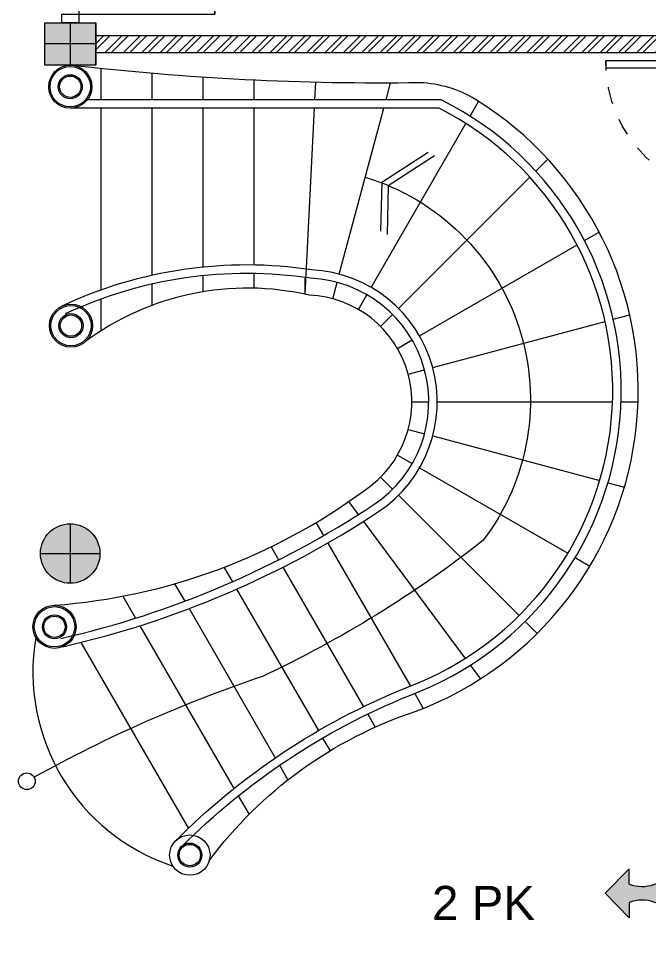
# Model space of a CAD drawing. Header units: millimetres. Extents: x -667 to -468, y -723 to -475.
# Drawn here: x -497.14 to -493.44, y -677.09 to -671.65 of the extents above; entities that cross this region are included whole.
import ezdxf

# ---------------------------------------------------------------- set-up
doc = ezdxf.new("R2010")
doc.units = ezdxf.units.MM
doc.linetypes.add('HIDDEN', pattern=[0.375, 0.25, -0.125])
doc.layers.get('0').update_dxf_attribs({"lineweight": 9})
for name, color, linetype, lineweight in [('COLUMN', 11, 'Continuous', 9), ('dinding', 36, 'Continuous', 9), ('DOOR', 6, 'Continuous', 5), ('HIDDEN', 9, 'HIDDEN', 5), ('NOTASI', 250, 'Continuous', 5)]:
    doc.layers.add(name, color=color, linetype=linetype, lineweight=lineweight)
doc.styles.get("Standard").update_dxf_attribs({"font": 'arial.ttf'})

# ---------------------------------------------------------------- blocks, each defined once
blk = doc.blocks.new('kolommm bulat')
at = {"layer": 'NOTASI'}
h = blk.add_hatch(color=256, dxfattribs=at)
h.paths.add_polyline_path([(-808.9141, -494.9305), (-808.9141, -495.1055), (-808.7391, -495.1055, 0.414214)])
h.paths.add_polyline_path([(-808.9141, -494.9305, 0.414214), (-809.0891, -495.1055), (-808.9141, -495.1055)])
h.paths.add_polyline_path([(-808.9141, -495.1055), (-809.0891, -495.1055, 0.414214), (-808.9141, -495.2805)])
h.paths.add_polyline_path([(-808.7391, -495.1055), (-808.9141, -495.1055), (-808.9141, -495.2805, 0.414214)])
for p, q in [((-808.9141, -494.9305), (-808.9141, -495.2805)), ((-809.0891, -495.1055), (-808.7391, -495.1055))]:
    blk.add_line(p, q)
blk.add_circle((-808.9141, -495.1055), 0.175)
blk = doc.blocks.new('FFFF')
at = {"layer": 'NOTASI', "ltscale": 0.01}
h = blk.add_hatch(color=256, dxfattribs=at)
h.paths.add_polyline_path([(-508.3704, -250.991), (-508.4954, -250.991), (-508.4954, -251.141), (-508.3704, -251.141)])
h.paths.add_polyline_path([(-508.3704, -251.141), (-508.4954, -251.141), (-508.4954, -251.291), (-508.3704, -251.291)])
h.paths.add_polyline_path([(-508.4954, -251.141), (-508.6204, -251.141), (-508.6204, -251.291), (-508.4954, -251.291)])
h.paths.add_polyline_path([(-508.4954, -250.991), (-508.6204, -250.991), (-508.6204, -251.141), (-508.4954, -251.141)])
at = {"ltscale": 0.01}
for p, q in [((-508.3704, -250.991), (-508.6204, -250.991)), ((-508.4954, -250.991), (-508.4954, -251.291)), ((-508.6204, -251.141), (-508.3704, -251.141))]:
    blk.add_line(p, q, dxfattribs=at)
blk.add_lwpolyline([(-508.6204, -250.991), (-508.3704, -250.991), (-508.3704, -251.291), (-508.6204, -251.291)], close=True, dxfattribs=at)
blk = doc.blocks.new('*U583')
for points in [[(81023.4, 24533.4), (81023.4, 25333.4), (81063.4, 25333.4), (81063.4, 24533.4)], [(81023.4, 24533.4), (80973.4, 24533.4), (80973.4, 24433.4), (81023.4, 24433.4)], [(81873.4, 24433.4), (81823.4, 24433.4), (81823.4, 24533.4), (81873.4, 24533.4)]]:
    blk.add_lwpolyline(points, close=True)
at = {"layer": 'HIDDEN'}
blk.add_arc((81023.4, 24533.4), 800, 0, 90, dxfattribs=at)
blk = doc.blocks.new('*U579')
for points in [[(80973.4, 24533.4), (81023.4, 24533.4), (81023.4, 24433.4), (80973.4, 24433.4)], [(81823.4, 24433.4), (81873.4, 24433.4), (81873.4, 24533.4), (81823.4, 24533.4)], [(81823.4, 24433.4), (81823.4, 23633.4), (81783.4, 23633.4), (81783.4, 24433.4)]]:
    blk.add_lwpolyline(points, close=True)
at = {"layer": 'HIDDEN'}
blk.add_arc((81823.4, 24433.4), 800, 180, 270, dxfattribs=at)
blk = doc.blocks.new('aircondensator')
at = {"linetype": 'ByBlock', "true_color": 0xff1a1a}
h = blk.add_hatch(color=1, dxfattribs=at)
h.set_gradient(color1=(190, 248, 247), one_color=1, tint=1, name='CYLINDER')
h.paths.add_polyline_path([(0, 0.4992), (-0.1437, 0.3597), (-0.0546, 0.3597, -0.365012), (-0.1437, 0.1009), (0.1437, 0.1009, -0.365012), (0.0546, 0.3597), (0.1437, 0.3597)])
at = {"linetype": 'ByBlock'}
for p, q in [((-0.1437, 0.3597), (0, 0.4992)), ((0.1437, 0.3597), (0, 0.4992)), ((-0.0546, 0.3597), (-0.1437, 0.3597)), ((0.0546, 0.3597), (0.1437, 0.3597)), ((-0.284, -0.1), (-0.284, -0.2264)), ((-0.284, -0.1632), (0.284, -0.1632)), ((-0.284, -0.2264), (0.284, -0.2264))]:
    blk.add_line(p, q, dxfattribs=at)
at = {"color": 7, "linetype": 'ByBlock', "true_color": 0xd7f8f9}
for p, q in [((-0.1341, -0.1632), (0.0109, 0)), ((-0.1047, -0.1632), (0.0413, 0.001)), ((-0.0163, -0.1632), (0.1287, 0)), ((0.0131, -0.1632), (0.1582, 0)), ((-0.284, -0.1331), (-0.1657, 0)), ((-0.284, -0.1663), (-0.1363, 0)), ((-0.284, -0.1), (-0.1958, -0.0007)), ((-0.2519, -0.1632), (-0.1068, 0)), ((-0.2224, -0.1632), (-0.0774, 0)), ((-0.193, -0.1632), (-0.0479, 0)), ((-0.1636, -0.1632), (-0.0185, 0)), ((-0.0752, -0.1632), (0.0698, -0.0001)), ((-0.0458, -0.1632), (0.0989, -0.0004)), ((0.0425, -0.1632), (0.187, -0.0007)), ((0.072, -0.1632), (0.2132, -0.0043)), ((0.1014, -0.1632), (0.2344, -0.0136)), ((0.1309, -0.1632), (0.2521, -0.0268)), ((0.1603, -0.1632), (0.2666, -0.0436)), ((0.1898, -0.1632), (0.2775, -0.0645)), ((0.2192, -0.1632), (0.2836, -0.0907)), ((0.2486, -0.1632), (0.284, -0.1234))]:
    blk.add_line(p, q, dxfattribs=at)
at = {"linetype": 'ByBlock'}
blk.add_lwpolyline([(0.1437, 0.1009), (-0.1437, 0.1009)], dxfattribs=at)
blk.add_lwpolyline([(-0.184, 0), (0.184, 0, -0.414214), (0.284, -0.1), (0.284, -0.2264)], format="xyb", dxfattribs=at)
for centre, radius, start, end in [((-0.2528, 0.2832), 0.2125, 300.9018, 21.1126), ((0.2528, 0.2832), 0.2125, 158.8874, 239.0982), ((-0.184, -0.1), 0.1, 90, 180)]:
    blk.add_arc(centre, radius, start, end, dxfattribs=at)

msp = doc.modelspace()

# ---------------------------------------------------------------- hatches: boundary and pattern name
at = {"layer": 'NOTASI'}
h = msp.add_hatch(dxfattribs=at)
h.set_pattern_fill('ANSI32', color=256, scale=0.008, style=0)
h.set_pattern_definition([(45, (150.81226, -159.11501), (-0.053881537, 0.053881537), []), (45, (150.84818, -159.11501), (-0.053881537, 0.053881537), [])])
h.paths.add_polyline_path([(-496.786, -668.9281), (-496.886, -668.9281), (-496.886, -670.7781), (-496.786, -670.7781)])
h.paths.add_polyline_path([(-492.886, -671.7531), (-496.686, -671.7531), (-496.686, -671.8531), (-492.886, -671.8531)])
h.paths.add_polyline_path([(-491.511, -671.8031, -0.072565), (-491.5037, -671.7531), (-492.786, -671.7531), (-492.786, -671.8531), (-491.5037, -671.8531, -0.072565)])
h.paths.add_polyline_path([(-491.286, -670.8531), (-491.386, -670.8531), (-491.386, -671.6354, -0.145898), (-491.286, -671.6354)])
h.paths.add_polyline_path([(-491.286, -668.9708, -0.145898), (-491.386, -668.9708), (-491.386, -669.7531), (-491.286, -669.7531)])

# ---------------------------------------------------------------- linework, layer by layer
at = {"layer": 'dinding'}
for p, q in [((-496.686, -671.7531), (-491.461, -671.7531)), ((-496.686, -671.8531), (-491.461, -671.8531)), ((-496.655, -672.1317), (-496.655, -671.9512)), ((-496.355, -672.1317), (-496.355, -671.9766)), ((-496.055, -672.1317), (-496.055, -671.9994)), ((-495.755, -672.1317), (-495.755, -672.0163)), ((-495.3967, -672.1317), (-495.3915, -672.0291)), ((-494.9785, -672.1317), (-494.9518, -672.0317)), ((-496.655, -673.2518), (-496.655, -672.1817)), ((-496.355, -673.1653), (-496.355, -672.1817)), ((-496.055, -673.117), (-496.055, -672.1817)), ((-495.755, -673.1046), (-495.755, -672.1817)), ((-495.455, -673.2772), (-495.3992, -672.1817)), ((-495.2537, -673.1586), (-494.9919, -672.1817)), ((-494.4841, -672.2281), (-494.4341, -672.1414)), ((-495.0662, -673.2363), (-494.5091, -672.2715)), ((-495.0044, -672.6175), (-494.7312, -672.4408)), ((-494.9664, -672.6359), (-494.6933, -672.4592)), ((-494.0975, -672.5522), (-494.0267, -672.4815)), ((-495.0044, -672.6175), (-495.0103, -672.9055)), ((-494.9051, -673.3599), (-494.1329, -672.5876)), ((-494.9664, -672.6359), (-494.9724, -672.9239)), ((-493.8116, -672.9609), (-493.7249, -672.9109)), ((-494.7815, -673.5209), (-493.855, -672.986)), ((-496.055, -673.2619), (-496.055, -673.1672)), ((-495.755, -673.241), (-495.755, -673.1546)), ((-496.355, -673.3421), (-496.355, -673.2166)), ((-495.455, -673.2772), (-495.455, -673.178)), ((-495.2925, -673.3035), (-495.2666, -673.2069)), ((-496.655, -673.4922), (-496.655, -673.3049)), ((-495.1412, -673.3662), (-495.0912, -673.2796)), ((-495.0112, -673.4659), (-494.9405, -673.3952)), ((-494.7038, -673.7085), (-493.6906, -673.4369)), ((-493.6422, -673.424), (-493.5456, -673.3981)), ((-494.9114, -673.5959), (-494.8248, -673.5459)), ((-494.8487, -673.7473), (-494.7521, -673.7214)), ((-494.8273, -673.9097), (-494.7273, -673.9097)), ((-494.6773, -673.9097), (-493.6466, -673.9097)), ((-493.5965, -673.9097), (-493.4965, -673.9097)), ((-494.8487, -674.0722), (-494.7521, -674.098)), ((-494.7038, -674.111), (-493.7221, -674.374)), ((-494.9114, -674.2235), (-494.8248, -674.2735)), ((-494.7815, -674.2985), (-493.9098, -674.8018)), ((-495.0112, -674.3535), (-494.9405, -674.4242)), ((-493.6738, -674.387), (-493.5772, -674.4129)), ((-494.9051, -674.4596), (-494.1965, -675.1682)), ((-495.1986, -674.4975), (-495.1419, -674.5738)), ((-495.3908, -674.6209), (-495.3465, -674.6977)), ((-495.112, -674.6141), (-494.5129, -675.4204)), ((-495.3215, -674.741), (-494.8353, -675.5831)), ((-495.6548, -674.7637), (-495.6104, -674.8405)), ((-493.8665, -674.8268), (-493.7799, -674.8768)), ((-495.9317, -674.884), (-495.8825, -674.9692)), ((-495.5854, -674.8838), (-495.1116, -675.7045)), ((-496.222, -674.9812), (-496.1629, -675.0836)), ((-495.8574, -675.0127), (-495.3765, -675.8457)), ((-496.5264, -675.054), (-496.4516, -675.1835)), ((-496.1375, -675.1275), (-495.6303, -676.0061)), ((-496.426, -675.2279), (-495.8729, -676.1859)), ((-494.1611, -675.2035), (-494.0904, -675.2743)), ((-496.7734, -675.3261), (-496.1414, -676.4208)), ((-494.483, -675.4607), (-494.4233, -675.5412)), ((-494.81, -675.6269), (-494.7594, -675.7144)), ((-495.0865, -675.7479), (-495.0421, -675.8248)), ((-495.3515, -675.889), (-495.3079, -675.9645)), ((-495.6052, -676.0496), (-495.5555, -676.1356)), ((-495.8476, -676.2297), (-495.7844, -676.3391))]:
    msp.add_line(p, q, dxfattribs=at)
for points in [[(-496.0184, -676.6111, -0.153707), (-494.8079, -675.7331, 0.62445), (-494.4525, -672.13, 0.128278), (-494.7803, -672.0317, -0.032853), (-496.836, -671.9281)], [(-496.18, -676.5286, -0.100838), (-494.8441, -675.6399, 0.656307), (-494.6548, -672.1317), (-496.7351, -672.1317)], [(-496.2204, -676.4983, -0.101321), (-494.8623, -675.5933, 0.654208), (-494.6667, -672.1817), (-496.836, -672.1817)], [(-495.1006, -672.5873, -0.522279), (-494.4086, -674.7269, -0.055928), (-495.7051, -675.5265, 0.045363), (-497.0485, -676.1199, 0.045363)], [(-496.8799, -675.3514, 0.090595), (-495.0231, -674.5564, 0.722711), (-495.4164, -673.133, 0.148646), (-496.8862, -673.347)], [(-496.891, -675.3026, 0.090591), (-495.0508, -674.5148, 0.723972), (-495.4214, -673.1829, 0.148907), (-496.865, -673.3923, 0.148907)], [(-496.9286, -675.1075, 0.14133), (-495.1062, -674.4315, 0.726986), (-495.4311, -673.2825, 0.220859), (-496.7467, -673.5556, 0.149483)]]:
    msp.add_lwpolyline(points, format="xyb", dxfattribs=at)
at = {"layer": 'dinding', "color": 0}
for centre, radius in [((-496.836, -672.0549), 0.1268), ((-496.836, -672.0549), 0.1188), ((-496.836, -672.0549), 0.0708), ((-496.836, -672.0549), 0.0628), ((-496.8316, -673.4615), 0.1268), ((-496.8316, -673.4615), 0.1188), ((-496.8316, -673.4615), 0.0708), ((-496.8316, -673.4615), 0.0628), ((-496.9286, -675.2343), 0.1268), ((-496.9286, -675.2343), 0.1188), ((-496.9286, -675.2343), 0.0708), ((-496.9286, -675.2343), 0.0628), ((-496.1326, -676.5783), 0.1188), ((-496.1326, -676.5783), 0.0708), ((-496.1326, -676.5783), 0.0628)]:
    msp.add_circle(centre, radius, dxfattribs=at)
at = {"layer": 'dinding'}
msp.add_circle((-497.0913, -676.1438), 0.0491, dxfattribs=at)
msp.add_arc((-495.8517, -675.5009), 1.2041, 170.2807, 251.5869, dxfattribs=at)
at = {"layer": 'dinding', "color": 0}
msp.add_arc((-495.9795, -676.7219), 0.3286, 136.506, 137.1356, dxfattribs=at)

# ---------------------------------------------------------------- block references
at = {"color": 1, "linetype": 'ByBlock', "true_color": 0xff1a1a, "rotation": 90}
msp.add_blockref('aircondensator', (-493.1898, -676.8031), dxfattribs=at)
at = {"layer": 'COLUMN', "rotation": 269.9999999998715}
msp.add_blockref('FFFF', (-245.695, -1180.2985), dxfattribs=at)
at = {"layer": 'COLUMN'}
msp.add_blockref('kolommm bulat', (312.0781, -179.6976), dxfattribs=at)
at = {"layer": 'DOOR', "xscale": -0.0009999999999763531, "yscale": 0.0009999999999763531, "zscale": 0.0009999999999763531, "rotation": 270}
for name, p in [('*U583', (-521.3194, -752.6515)), ('*U579', (-517.3194, -753.7265))]:
    msp.add_blockref(name, p, dxfattribs=at)

# ---------------------------------------------------------------- texts
at = {"color": 1, "linetype": 'ByBlock', "true_color": 0xff1a1a, "insert": (-495.0742, -676.7596), "char_height": 0.2, "attachment_point": 1}
msp.add_mtext_dynamic_manual_height_columns('\\pi0.36581;{\\C256;2 PK}', width=1.328621, gutter_width=12.5, heights=[0], dxfattribs=at)

doc.saveas('drawing.dxf')
